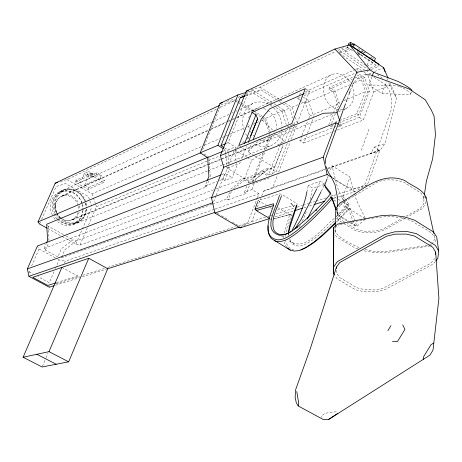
<?xml version="1.0" encoding="UTF-8"?>
<svg xmlns="http://www.w3.org/2000/svg" width="462" height="462" viewBox="0 0 462 462"><rect width="100%" height="100%" fill="white"/><g stroke="black" fill="none" stroke-linecap="round" stroke-linejoin="round"><path stroke-width="0.35" stroke-dasharray="2.31 1.73" d="M336.457 270.362L336.44 273.019L339.605 277.489L357.074 287.791L364.732 289.732L375.104 289.934L382.969 288.294L430.74 263.317L434.829 258.593M344.225 221.835L340.02 219.277L337.243 214.674L337.329 208.293M359.02 247.649C350.71 243.59 340.864 239.408 335.152 231.924L335.216 227.731M28.991 273.1L29.014 271.812L30.163 269.207M406.173 216.17L420.466 208.229L423.781 203.823L424.047 196.483M425.745 201.703L425.664 203.73L421.985 208.818L407.721 216.776M357.496 52.414L357.548 51.178M423.937 196.616L423.798 198.585L424.11 196.477M335.152 231.924L335.597 227.385L339.379 224.561M337.243 214.674L337.907 208.258L341.649 203.43L378.17 181.641L385.758 179.839L396.038 180.024L403.673 182.109L420.986 193.081L424.006 197.724M347.563 221.286L338.034 215.477L338.12 214.72L336.677 210.689M371.731 58.46L371.962 57.294M284.24 233.096L289.634 214.761L290.973 214.281L291.291 215.142L286.145 232.478M324.659 184.067L320.305 181.381L308.293 185.447L312.601 188.092L309.84 200.618M306.855 192.013L308.293 185.447M436.076 239.593L435.441 242.296L434.32 243.093M434.095 234.765L434.702 237.566L433.518 242.296L431.779 243.393M327.731 168.803L370.651 153.811L380.532 149.746L385.025 143.584L396.627 98.446L390.28 83.322M354.868 78.078L356.814 77.229L357.507 75.144L362.797 78.367L367.486 91.967L358.674 114.928L339.281 122.58M333.414 113.063L337.318 103.292L333.379 91.857L328.886 89.374L329.568 87.341L353.609 76.848M410.654 94.069L411.55 91.551M257.421 202.42L258.142 200.421L279.822 193.855L282.022 194.542L296.985 203.603L297.297 204.412M338.554 196.835L354.822 191.707L367.417 184.777L379.718 150.647L374.26 147.159L370.651 153.811L379.718 150.647M342.844 111.186L343.33 109.84M347.245 99.076L348.712 95.045M350.421 90.333L352.622 84.28M371.887 76.952L368.913 84.962L382.01 93.584L386.405 81.583M361.319 150.393L369.3 128.552M337.231 130.088L363.363 119.97L373.648 91.99L367.625 74.526M343.451 199.792L341.747 197.574L342.873 196.471L350.04 177.01L331.999 165.743L329.729 171.8M371.234 69.595L378.17 66.568L378.597 65.408M367.313 64.986L369.115 60.158M327.212 178.528L328.222 175.837M361.706 70.611L358.154 68.261L356.554 72.54L364.639 77.472L369.386 91.233L359.361 117.383L338.652 125.491M365.742 65.448L345.495 52.01L347.799 45.957M301.761 135.995L299.902 140.667L303.725 143.058L306.497 135.793M307.501 133.154L312.791 119.288M339.501 52.708L340.159 50.976L349.434 46.616M357.53 53.956L359.038 54.961L359.5 53.748M336.348 218.948L348.515 206.121L349.168 204.418L344.97 199.122M297.291 122.875L309.471 91.262L305.925 88.981M261.758 195.836L263.542 191.216L272.759 187.451L277.645 174.757M278.673 172.083L290.24 142.048M291.268 139.38L296.656 125.393M248.059 183.01L248.573 181.699L261.873 170.622L268.653 174.752L280.342 144.583M280.601 143.913L286.059 129.834M243.809 225.866L251.796 221.564L255.625 211.671M257.415 207.051L260.735 198.475M227.726 166.886L227.2 168.208L244.519 178.655L274.422 167.417L283.114 144.958M268.653 174.752L276.218 171.98L287.272 143.33M288.3 140.662L293.693 126.669M305.463 213.814L306.225 211.844M240.956 226.455L247.69 222.823L257.161 198.412M257.415 197.753L258.951 193.797L251.917 189.53L244.462 192.186L246.39 193.341L249.699 184.887M299.884 99.919L297.505 98.516L298.175 96.777M251.819 181.936L263.045 153.24M264.351 149.902L269.577 136.556M251.917 189.53L255.012 181.601M255.272 180.942L256.046 178.956L269.415 167.804L276.218 171.98M331.618 123.377L335.978 112.197M336.238 111.538L339.316 103.65L334.754 90.448L329.568 87.341M244.462 192.186L247.031 185.632M339.414 120.553L356.779 113.669L365.454 91.591L361.399 79.81L356.814 77.229M244.519 178.655L251.773 160.222L264.957 151.882M271.731 174.717L283.356 145.178M284.679 141.822L289.963 128.401M219.6 180.538L222.915 179.279L224.867 180.446L232.19 177.674L236.4 167.065L236.186 163.461M241.666 158.668L246.708 146.333M212.612 204.112L226.859 199.047L229.47 192.452M226.859 199.047L228.124 199.803L231.404 191.522M254.325 155.596L248.233 152.015L251.368 144.086M222.915 179.279L226.819 169.49L226.675 167.342M224.867 180.446L229.06 169.929L228.852 166.355M253.147 181.468L264.83 152.108M265.887 149.44L271.465 135.43M302.021 135.326L307.588 121.315M308.651 118.642L309.707 115.974L305.243 103.072L300.479 100.266M213.583 201.882L215.962 195.911M216.228 195.247L224.965 173.36L232.19 177.674M228.782 164.247L234.581 149.728L246.858 157.224M328.73 124.792L333.154 113.716M213.45 189.87L76.605 240.852L72.886 239.813L61.244 248.868L57.906 256.97L45.386 250.127L44.104 248.435L206.318 186.856L208.714 180.902M226.213 143.457L228.193 142.619L247.597 94.3L261.001 89.876L278.661 101.08M206.318 186.856L205.03 186.094L206.832 181.618M202.61 149.769L220.992 104.683L234.794 100.549L219.773 107.623M240.327 161.873L239.79 163.161L227.2 168.208M302.339 221.315L305.209 214.472M42.4 366.326L45.79 358.362M46.073 357.698L48.054 353.055M62.093 236.492L75.866 244.115L79.909 245.143L87.474 227.529M88.594 224.919L96.442 206.653L95.513 203.961M100.26 177.986L104.568 180.469L88.866 187.439L84.638 185.019L100.26 177.986L101.386 175.375L97.072 172.88L87.358 174.393L88.629 171.489L92.874 173.937L91.609 176.842L87.358 174.393M64.409 263.173L65.252 261.215L214.426 209.298M75.866 244.115L82.069 229.724M82.352 229.071L91.926 206.832M97.072 172.88L95.946 175.491L91.615 172.996L76.149 180.157L75.277 182.143L88.005 189.42L103.696 182.49L104.568 180.469M88.005 189.42L88.866 187.439M54.025 271.644L49.243 282.686L37.861 276.571M55.434 268.399L59.096 259.95L65.252 261.215M61.596 257.242L64.807 249.827L76.605 240.852M84.638 185.019L88.6 175.907L92.874 173.937M75.277 182.143L90.737 175.017L91.615 172.996M76.149 180.157L80.4 182.594L84.379 173.475L88.629 171.489M31.595 265.945L39.045 249.006L37.439 246.015M44.104 248.435L46.275 243.48M39.547 224.012L40.419 222.043M41.586 219.41L56.139 186.527L65.564 183.587L88.398 196.598L91.695 206.15M45.386 250.127L48.77 242.781M317.03 188.352L320.305 181.381M321.39 191.025L324.064 185.331M299.388 227.46L300.34 225.635M362.3 52.166L362.947 51.27M435.343 261.446L433.269 264.027L384.58 289.738L375.658 291.828L364.148 291.793L355.445 289.697L337.179 278.944L334.783 275.491M293.699 206.514L294.75 205.232L290.927 203.575L293.699 206.514L293.393 205.642L290.927 203.575M354.389 82.167L357.478 78.476L364.605 74.694M248.233 152.015L256.456 142.429L295.998 126.242M349.168 204.418L347.28 204.776L336.226 216.493M354.989 220.986L350.335 208.61L348.452 208.951L336.007 222.06M350.335 208.61L349.289 208.876L335.961 222.863M58.351 218.838A18.076 16.291 65.6 0 0 71.437 224.572L77.062 223.267L82.253 219.415A17.816 16.055 65.6 0 0 86.74 208.893M334.211 218.514C322.124 227.743 304.4 254.412 287.352 239.512M334.321 220.98C324.595 230.122 314.986 240.217 302.5 245.507C297.285 247.187 290.702 244.779 289.356 239.12M236.723 147.863L238.866 146.004M242.614 142.741L244.225 141.343M246.904 139.01L250.652 135.753M364.98 218.59L346.708 207.374L338.12 214.72L348.446 221.015M252.362 181.837L263.121 173.065L268.353 176.068M233.57 188.9L244.652 179.914L263.121 173.065M230.775 189.149L244.456 178.32L250.97 182.247M338.588 111.706L345.888 108.737L350.005 105.729A18.751 15.067 68.3 0 0 353.257 88.848A18.422 14.801 68.3 0 0 351.79 84.835M430.948 245.489L432.074 244.687M57.427 219.415A16.834 15.188 65.6 0 0 69.161 224.284L74.417 223.065L78.679 220.108A16.996 15.333 65.6 0 0 82.969 210.06M74.417 223.065L77.483 221.841L81.757 218.867A17.071 15.385 65.6 0 0 86.059 208.784M82.253 219.415L77.789 222.522L72.291 223.799A17.677 15.927 65.7 0 1 61.475 220.028M61.302 218.214A13.011 11.741 65.6 0 0 72.88 219.669L76.195 217.377A13.306 12 65.6 0 0 79.169 212M428.88 245.224L431.202 243.763M405.243 218.162L384.153 229.926L375.415 232.253L364.039 232.6L355.752 230.763L344.219 223.781M403.684 217.55L383.177 228.933L375.063 230.994L364.391 231.225L356.785 229.487L347.228 223.666M277.5 145.016L284.39 141.655L276.692 134.09M362.797 78.367L364.639 77.472M238.051 97.459L245.183 94.092M245.83 93.786L252.962 90.413L273.417 103.355M251.132 89.744L260.094 87.151L335.25 51.646M337.849 50.416L344.334 47.355M245.155 95.449L247.597 94.3M60.407 181.583L66.944 179.551L217.163 108.853M245.599 95.992L253.598 93.347L261.001 89.876M339.899 52.997L350.41 48.071M345.495 52.01L351.559 49.174M358.137 49.087L359.136 48.626M358.252 53.061L359.471 52.501M361.267 51.744L362.768 51.057M59.714 191.794L211.579 122.372M212.231 122.072L229.256 114.293M231.872 113.092L233.183 112.497M235.799 111.302L237.11 110.701M239.726 109.506L253.476 103.222M359.038 54.961L361.486 53.84M363.929 52.726L365.765 51.883M80.4 182.594L95.946 175.491M56.976 218.942A16.834 15.188 65.6 0 1 54.978 216.366L52.61 210.868L52.079 205.186A16.996 15.333 65.6 0 1 60.874 192.232L63.883 190.858A16.915 15.24 65.7 0 1 85.141 201.929M55.55 205.781A13.3 12 65.6 0 1 62.405 195.64L208.247 130.099M211.532 128.627L227.957 121.24M228.615 120.946L231.895 119.473M232.553 119.179L235.839 117.7M236.498 117.406L331.572 74.677A18.422 14.801 68.3 0 1 350.421 82.38M370.564 57.392L371.575 56.936M61.7 196.356L210.048 129.776M210.707 129.481L225.803 122.707M228.43 121.529L229.741 120.94M232.369 119.762L233.68 119.173M236.96 117.7L255.994 109.153M299.07 94.467L302.356 93.012M305.636 91.557L354.874 69.716M355.526 69.427L358.154 68.261M304.25 93.572L309.471 91.262M366.863 66.193L373.637 63.202L356.341 51.675M297.505 98.516L301.443 96.783M304.065 95.628L355.238 73.117M370.195 68.116L377.766 64.801M366.816 71.523L368.081 70.975M328.886 89.374L352.269 79.21M262.583 116.389L265.604 118.278L284.245 110.204L288.842 123.683M275.993 107.496L282.045 111.319L289.628 108.039L292.816 118.018M285.262 103.13L291.851 107.317L297.713 104.782M300.97 103.373L308.131 100.271L313.802 116.649M368.901 73.978L372.095 72.592M374.647 71.489L382.305 68.174M66.944 179.551L92.036 193.878L201.807 146.396M204.452 145.253L219.664 138.675M222.309 137.532L224.954 136.382M225.618 136.099L228.921 134.667M229.585 134.384L244.791 127.801M247.436 126.657L250.745 125.231M253.39 124.087L256.035 122.938M256.693 122.655L260.66 120.94M261.325 120.651L264.628 119.219L268.959 131.889M333.379 91.857L349.67 84.852M354.885 82.611L361.399 79.81M305.243 103.072L334.754 90.448M309.707 115.974L339.316 103.65M337.318 103.292L341.245 101.657M343.861 100.572L365.454 91.591M222.88 151.288L225.525 150.185L225.762 153.759M224.417 147.805L227.893 149.925L235.21 146.893L235.377 149.775M287.098 127.148L289.639 126.103M290.275 125.837L294.721 124.001L293.872 121.344M373.648 91.99L389.697 85.378L396.627 98.446M96.442 206.653L219.531 156.023M71.881 219.693L268.901 139.524M72.88 219.669L207.242 165.078M207.912 164.807L220.611 159.644M221.281 159.373L333.275 113.866M73.868 224.243L207.802 170.819M208.466 170.547L221.864 165.205M222.534 164.94L271.413 145.438M334.742 122.407L338.75 120.819M331.26 125.745L333.934 124.688M299.902 140.667L333.304 127.587M333.974 127.321L335.978 126.542M221.633 174.653L224.965 173.36M303.725 143.058L331.202 132.421M333.882 131.381L336.561 130.348M367.486 91.967L369.386 91.233M205.03 186.094L216.949 181.549M261.873 170.622L269.415 167.804M216.147 188.866L244.456 178.32M79.909 245.143L211.013 197.378M252.085 184.136L270.674 177.396M61.325 257.86L211.931 204.354M228.124 199.803L246.39 193.341M272.759 187.451L325.352 169.052M328.043 168.104L380.532 149.746M263.542 191.216L325.023 169.75M215.107 209.055L258.951 193.797M324.174 184.482L312.601 188.092M374.26 147.159L385.025 143.584M56.624 282.64L77.552 275.947M56.098 283.795L79.47 276.357M82.912 275.265L104.221 268.48M107.658 267.388L235.401 226.732M238.814 225.647L247.69 222.823M251.796 221.564L265.8 217.111M267.798 216.476L269.161 216.037M269.843 215.823L271.887 215.171M275.981 213.871L294.392 208.01M297.118 207.143L302.575 205.405M303.257 205.192L308.714 203.453M309.396 203.24L315.529 201.288M316.21 201.068L326.443 197.811M329.856 196.725L337.37 194.335M338.051 194.121L367.417 184.777M55.44 285.273L79.452 277.679M82.196 276.807L106.387 269.155M275.15 216.817L293.624 210.995M303.886 207.761L306.624 206.895M309.361 206.035L313.467 204.741M333.131 198.544L337.878 197.049M226.732 101.403L234.812 98.989M247.499 92.036L252.962 90.413M277.287 210.123L293.393 205.642M272.909 219.144L290.973 214.281M274.307 218.884L289.634 214.761L291.291 215.142M77.483 221.841L72.211 223.059A16.915 15.24 65.7 0 1 61.868 219.45M361.232 51.028L362.491 50.78M363.242 52.368L364.506 52.125M340.09 224.434L342.215 224.041M342.925 223.914L345.05 223.521M347.886 223.002C369.3 218.849 392.302 211.879 413.288 221.748C420.201 227.235 430.203 229.533 434.702 237.566M372.251 58.928L373.527 58.697M430.388 245.888L385.048 252.749L375.727 252.795L363.715 250.797M91.609 176.842L101.386 175.375M427.46 245.432L384.124 251.715L375.456 251.513L364.143 249.422M336.197 411.763L324.821 413.253L321.333 416.308L321.991 417.388M339.957 203.742L348.452 208.951L349.289 208.876M330.214 126.276L333.807 126.299M338.115 126.334L341.713 126.357L340.067 121.593M68.087 189.016L69.011 189.027M368.913 84.962L396.598 85.736A9.413 2.154 27.2 0 1 399.197 86.458M382.01 93.584L410.071 94.681A9.413 2.16 27.3 0 0 408.16 91.164A8.645 1.981 27.2 0 0 402.558 87.861A9.413 2.154 27.2 0 0 399.722 86.648M293.988 250.075C289.143 249.376 286.273 244.502 285.614 240.003M349.948 222.736L354.712 225.641L356.947 226.201L365.586 218.965L356.837 201.028L355.422 197.112L350.04 177.01M357.952 248.874L354.752 247.805L336.763 236.971L334.176 233.587M29.014 271.812L32.808 273.851M61.885 267.417L79.724 277.125M39.045 249.006L55.336 257.9M57.842 259.269L59.096 259.95M47.69 228.523L61.463 236.146M47.459 225.208L48.25 226.161L63.646 234.696M66.112 236.059L72.886 239.813M244.652 179.914L250.225 183.079M90.737 175.017L103.696 182.49M84.379 173.475L88.6 175.907M254.932 155.954L274.422 167.417M217.25 213.219L219.075 214.293M221.506 215.719L228.794 220.004M232.444 222.147L237.913 225.358M281.843 236.249L283.68 237.335M270.299 218.907L271.523 219.629M258.142 200.421L266.095 205.186M269.762 207.386L271.598 208.483M277.714 207.6L289.634 214.761M203.961 153.886L208.824 156.82M228.193 142.619L235.21 146.893M247.476 157.6L251.773 160.222M350.872 222.499L356.947 226.201L355.232 221.639M333.893 200.017L336.925 201.877M239.911 146.281L241.626 147.332M341.915 222.366L338.461 220.247L336.088 216.291M330.971 194.75L337.612 198.833M338.219 199.203L342.446 201.807M343.052 202.177L347.28 204.776L348.515 206.121M333.154 178.263L354.822 191.707M235.412 99.37L237.832 100.883M238.432 101.259L240.846 102.772M241.453 103.153L253.528 110.713M254.135 111.094L261.983 116.008M235.406 100.93L237.231 102.073M237.843 102.454L240.275 103.979M240.887 104.36L252.454 111.602M255.498 113.508L261.584 117.319M262.197 117.7L264.628 119.219M292.406 123.978L294.796 125.485M253.598 93.347L269.334 103.286M269.941 103.673L273.573 105.965M279.273 101.467L282.317 103.401M282.929 103.788L289.628 108.039M274.018 103.736L275.82 104.874M278.228 106.399L284.245 110.204M260.094 87.151L279.267 99.324M279.868 99.705L282.865 101.605M303.297 97.176L308.131 100.271M338.912 124.567L341.713 126.357M224.359 149.434L225.525 150.185M359.361 117.383L363.363 119.97M340.159 50.976L367.671 69.225M339.281 53.286L364.483 69.976M374.122 77.293L386.041 85.181L389.726 91.291L391.77 101.039L391.279 109.604L365.586 183.2L361.353 187.174C350.548 191.615 340.719 183.772 332.473 177.714M364.073 72.176L366.441 73.747M377.171 74.63L383.096 78.563M356.779 113.669L358.674 114.928M357.496 52.795L378.17 66.568M347.332 47.17L354.181 51.727M294.092 243.503L291.337 241.58L289.824 239.31M262.318 119.976L274.636 132.074M342.873 196.471L344.554 198.591M343.878 200.346L347.28 204.776M286.804 247.314L284.985 244.525L284.321 242.088M242.775 148.031L244.617 151.611M343.722 201.028L338.351 189.605L337.012 185.718L331.999 165.743M344.023 201.663L346.708 207.374M56.913 212.647L55.596 209.575L55.065 203.869A17.071 15.379 65.7 0 1 63.883 190.858M57.178 213.259L57.969 215.101A16.915 15.24 65.7 0 0 59.973 217.689M56.578 213.554L57.404 215.477A17.677 15.927 65.7 0 0 59.038 217.671M55.082 213.444L53.667 210.17L53.101 204.071A18.214 16.418 65.7 0 1 62.526 190.188A18.076 16.291 65.6 0 1 85.251 201.981M55.359 214.102L56.208 216.066A18.076 16.291 65.6 0 0 57.883 218.312M348.452 208.951L354.712 225.641M336.602 211.498L338.034 215.477M291.851 107.317L294.173 114.016M295.334 117.365L297.424 123.394M92.036 193.878L93.197 197.239M93.428 197.915L95.282 203.292M387.433 78.806L387.884 80.117M388.79 82.75L389.697 85.378M265.604 118.278L270.565 132.79M269.184 132.554L269.872 134.558M282.045 111.319L286.255 124.509M359.702 48.972L359.834 50.121M55.544 205.781L55.96 210.193A13.011 11.741 65.6 0 0 56.843 212.722M208.934 158.258L210.314 176.929M225.814 154.475L226.628 166.632M235.424 150.497L236.146 162.745M227.893 149.925L228.061 152.783M228.101 153.5L228.811 165.639M48.25 226.161L49.053 242.169M288.646 232.663L288.675 235.36M288.467 233.986L288.479 235.262M285.574 235.129L285.585 236.521M283.795 235.811L283.807 237.081M49.261 285.926L49.267 287.225M342.712 109.685A18.341 14.738 68.3 0 1 323.937 94.56L323.233 88.392A18.751 15.061 68.3 0 1 331.572 74.671M345.888 108.732A18.341 14.738 68.3 0 1 343.376 109.563M85.643 203.303A18.214 16.418 65.6 0 1 86.198 206.647M86.221 209.332A18.214 16.418 65.6 0 1 81.63 220.091M85.793 201.703A17.677 15.927 65.7 0 0 63.577 190.177A17.816 16.049 65.7 0 0 54.366 203.748L54.92 209.713L56.3 212.918A12.734 11.492 65.6 0 1 62.185 196.159A12.734 11.492 65.6 0 1 77.847 204.978M86.18 202.997A17.816 16.055 65.6 0 1 86.775 207.6M85.522 203.136A17.071 15.385 65.6 0 1 86.088 208.085M60.874 192.232A16.84 15.194 65.6 0 1 82.069 203.211M82.432 204.441A16.996 15.333 65.6 0 1 82.998 209.373A17.7 15.974 65.6 0 0 82.369 204.626M60.805 217.833A13.011 11.741 65.6 0 1 57.808 214.483M62.405 195.64A13.069 11.793 65.6 0 1 78.546 203.268M79.297 205.729A13.306 12 65.6 0 1 79.568 209.5M82.941 210.637A17.7 15.974 65.6 0 1 57.594 221.696M55.151 219.34A17.7 15.974 65.6 0 1 52.489 215.356M52.189 214.726A17.7 15.974 65.6 0 1 60.199 191.597A17.7 15.974 65.6 0 1 81.988 203.332M77.922 212.711A12.734 11.492 65.6 0 1 60.753 218.283M60.187 217.85A12.734 11.492 65.6 0 1 57.253 214.576M78.159 206.185A12.734 11.492 65.6 0 1 78.43 209.91M274.486 134.43A16.499 13.716 67.8 0 1 258.108 138.993M254.747 136.717A16.499 13.716 67.8 0 1 252.783 134.713M251.114 132.398A16.499 13.716 67.8 0 1 250.416 131.15M249.272 128.465A16.499 13.716 67.8 0 1 248.342 124.278M248.752 118.076A16.499 13.716 67.8 0 1 249.982 114.847M253.066 110.955A16.499 13.716 67.8 0 1 258.628 108.391M263.513 108.587A16.499 13.716 67.8 0 1 267.354 110.123M267.931 110.47A16.499 13.716 67.8 0 1 276.403 128.569M281.566 131.734A22.938 19.069 67.8 0 1 253.338 142.862M248.752 138.508A22.938 19.069 67.8 0 1 247.043 136.163M246.662 135.557A22.938 19.069 67.8 0 1 244.317 130.723M244.092 130.088A22.938 19.069 67.8 0 1 247.776 107.271A22.938 19.069 67.8 0 1 268 103.933M270.339 105.267A22.938 19.069 67.8 0 1 273.059 107.34M273.568 107.802A22.938 19.069 67.8 0 1 281.959 126.236M281.918 129.002A22.938 19.069 67.8 0 1 281.687 131.058"/><path stroke-width="0.69" d="M334.384 274.913L333.581 273.764L333.731 227.396L337.751 224.053L381.421 215.615L391.58 215.084L404.677 216.949L414.472 220.137L433.489 231.993L436.711 236.891L438.704 251.005L437.826 258.35L435.753 260.932M268.139 225.895L268.11 230.965L269.196 235.21L271.304 238.525L290.332 250.138L294.427 251.097L299.463 250.502L305.821 247.603L313.507 242.342L322.054 235.314L335.51 222.557M336.469 268.37L336.475 267.042L339.732 262.578L386.503 236.221L395.068 234.147L406.404 234.101L414.68 236.122L432.802 247.32L435.678 252.171L438.9 298.412L432.998 350.173L429.926 355.151L328.638 419.432L323.302 419.536L298.157 405.936L296.281 402.737L295.12 397.118L295.668 389.645L310.36 348.527L336.475 267.042M337.347 206.872L337.474 197.655L335.048 184.829L331.271 176.859L328.286 172.349L326.132 166.661M335.239 226.334L335.406 215.159L336.088 208.2L340.09 202.87C360.678 192.458 379.804 170.322 404.839 180.544C411.769 186.099 421.927 188.461 425.924 196.979L433.795 233.368M425.872 198.331L425.924 196.979M423.527 359.482L423.654 356.624L431.023 344.669L433.674 343.041M325.473 163.467L325.727 158.264L342.844 111.186M435.395 254.314L435.678 252.171M424.318 195.074L426.397 181.04L432.675 158.68L435.441 134.858L434.072 116.181L431.3 109.996L425.161 99.682L408.876 88.843L371.205 75.162M298.157 405.936L298.723 403.216L296.766 391.487M354.897 45.23L350.756 42.464L350.265 44.791L354.007 44.023L375.433 58.345L374.312 61.382M288.646 232.663L289.587 228.263L296.841 205.74M306.855 192.013C304.412 205.33 298.775 217.827 292.446 229.718L292.544 230.688M296.529 204.926C293.774 214.316 289.131 223.516 288.461 233.345M279.36 195.183C277.402 206.11 260.828 230.971 280.076 235.372C290.13 234.575 297.378 226.288 304.885 220.449C313.773 211.7 323.816 203.395 330.775 193.099L324.699 185.262L326.963 179.204M257.421 202.42L255.018 209.09L256.26 210.545L269.692 218.543L240.119 227.853L214.899 213.051L211.527 197.765L223.752 167.227L220.334 155.688L246.31 91.135L334.858 49.041L349.52 44.901L383.581 67.625L388.045 78.09M343.578 109.165L345.53 103.788M346.263 101.767L346.997 99.752M348.954 94.369L350.179 91.008M372.135 76.282L373.619 72.274L370.027 69.889L349.52 44.901M331.953 177.518L327.136 174.526L323.238 157.144L336.117 122.776L338.357 124.209M352.858 47.066L354.007 44.023M348.042 45.316L348.77 43.405L350.756 42.464M207.346 180.336L208.893 176.501L207.657 157.611L200.19 152.841L217.931 145.299L237.942 94.883L246.136 92.446M248.279 142.371L257.692 118.619L255.919 114.934L251.963 112.462L238.767 145.576L291.805 123.602L305.336 88.606L251.963 112.462M253.193 139.455L261.296 118.971L269.692 108.847L303.598 93.855M244.612 143.399L255.919 114.934M200.19 152.841L220.004 103.419L237.942 94.883M223.839 147.453L220.94 145.692L240.269 97.753L244.548 95.738M250.652 135.753L257.692 118.619M281.485 195.824C277.968 206.508 270.495 217.845 273.66 229.389C276.49 236.198 285.429 235.724 290.586 231.959M61.885 267.417L23.1 357.259L42.117 366.99L68.665 361.821L107.738 268.728L88.762 258.27L32.744 277.339L47.846 285.447L55.948 282.854M23.1 357.259L49.001 351.651L88.762 258.27M46.546 242.862L47.632 240.384L46.662 224.249L207.496 157.375M54.066 285.707L49.267 287.225L28.939 276.322L27.356 268.913L37.439 246.015L220.969 174.913M47.06 228.17L39.547 224.012L38.011 221.939L55.174 183.206L219.693 105.301M316.736 188.981L300.872 219.981L294.658 229.181M321.096 191.661L307.259 218.948M339.83 120.911L337.017 112.734L356.935 72.257L370.027 69.889M387.861 330.677L390.962 325.623M333.628 266.944L337.352 261.665L385.002 234.448L394.71 231.814L407.224 231.543L416.533 233.714L435.423 245.414L438.704 251.005M353.066 83.755L353.95 82.698M336.192 209.35L331.86 197.262L330.832 197.545C320.137 209.488 308.876 220.992 296.367 231.052C290.817 234.979 285.066 239.749 277.928 239.882C260.366 237.191 270.605 214.385 273.799 204.637L273.498 203.782L255.018 209.09L256.248 209.823M315.939 210.666L316.944 209.644M335.47 223.36C324.953 233.333 314.489 244.282 300.895 249.959M291.753 231.277L292.891 230.469M296.315 228.055L298.03 226.842M328.638 419.432L337.376 413.634M240.119 227.853L241.349 227.194M38.011 221.939L200.866 152.703M220.94 145.692L225.554 143.734M207.657 157.611L222.216 151.559M220.334 155.688L323.487 113.259L337.017 112.734M223.752 167.227L336.117 122.776M211.527 197.765L323.238 157.144M27.356 268.913L212.641 202.783M28.939 276.322L214.749 212.381M214.899 213.051L327.136 174.526M240.269 97.753L244.935 96.212M411.567 90.436L411.994 90.292L411.163 89.351A8.166 0.808 31 0 0 403.805 84.454L398.117 81.479L373.619 72.274M107.577 268.78L239.662 226.998M294.993 210.562L302.518 208.189M314.154 204.527L324.318 201.322M55.174 183.206L57.79 182.398M220.004 103.419L222.696 102.61M246.31 91.135L248.377 90.54M256.26 210.545L273.446 205.648M392.509 341.522L397.511 341.464L404.931 329.4L402.731 324.89M365.263 74.717L370.53 74.919M274.388 240.742C282.906 243.815 290.777 237.301 297.285 232.669C309.91 222.528 321.275 210.943 332.074 198.903L331.86 197.262M36.868 354.279L56.225 364.241M49.001 351.651L68.665 361.821M217.931 145.299L223.186 148.683M351.293 45.738L379.025 64.247M287.168 247.875L290.332 250.138M334.858 49.041L356.935 72.257M330.832 197.545L332.074 198.903L336.128 210.17M330.555 194.202L325.612 187.636L324.699 185.262M383.581 67.625L384.938 71.57M333.731 227.396L333.581 273.764L333.316 232.461L333.731 227.396"/></g></svg>
